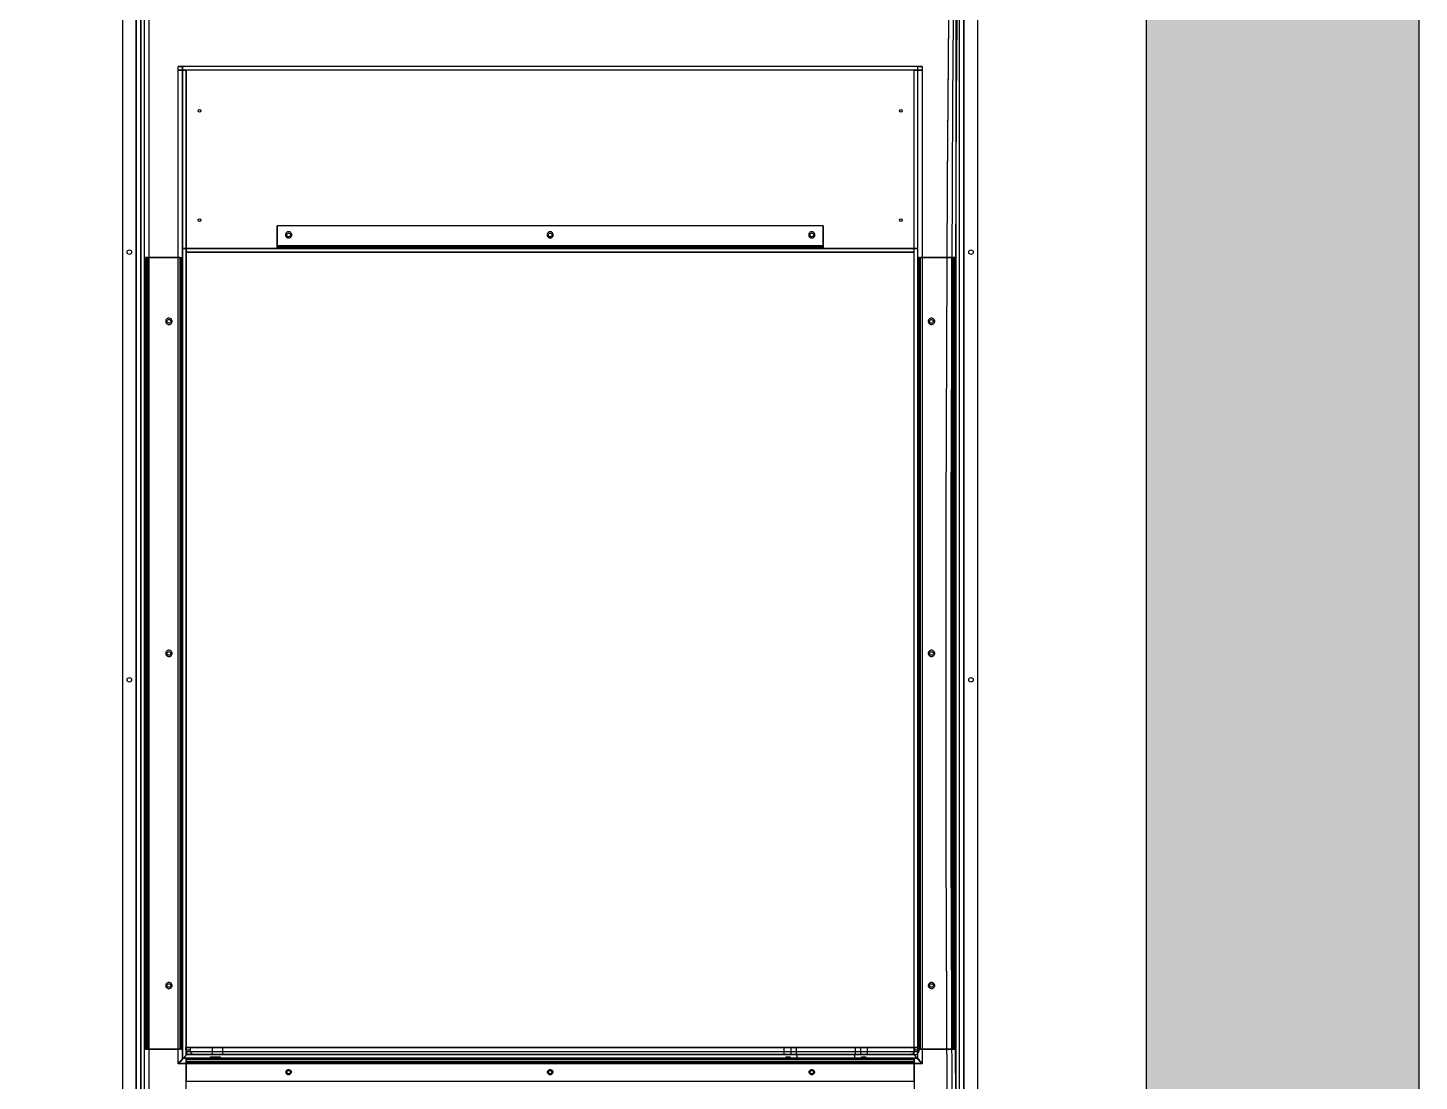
# Model space of a CAD drawing. Extents: x -36.1 to 57, y 1.4 to 46.9.
# Drawn here: x 36.383 to 37.912, y 4.364 to 5.521 of the extents above; entities that cross this region are included whole.
import ezdxf

# ---------------------------------------------------------------- set-up
doc = ezdxf.new("R2010")
doc.units = 0
doc.header["$LTSCALE"] = 0.02
for name, color, linetype in [('A-HACHU', 250, 'CONTINUOUS'), ('CARENAGEM', 1, 'CONTINUOUS'), ('DIVISORIA', 5, 'CONTINUOUS'), ('PAREDES', 7, 'CONTINUOUS')]:
    doc.layers.add(name, color=color, linetype=linetype)

msp = doc.modelspace()

# ---------------------------------------------------------------- hatches: boundary and pattern name
at = {"layer": 'A-HACHU'}
h = msp.add_hatch(dxfattribs=at)
h.set_pattern_fill('HONEY', color=256, scale=0.02, angle=0.01, style=0)
h.paths.add_polyline_path([(26.8311, 6.5005), (26.8311, 3.9659), (27.1311, 3.7356), (27.1311, 6.0505), (37.6119, 6.0505), (37.6119, 3.6505), (37.9119, 3.6505), (37.9119, 6.5005)])

# ---------------------------------------------------------------- linework, layer by layer
at = {"layer": 'CARENAGEM', "linetype": 'Continuous'}
for p, q in [((36.4868, 5.8148), (36.4868, 3.7948)), ((36.4868, 5.8148), (36.4868, 3.7948)), ((37.4268, 3.7948), (37.4268, 5.8148)), ((37.4268, 3.7948), (37.4268, 5.8148)), ((36.5018, 3.8138), (36.5018, 5.7958)), ((36.5018, 5.7958), (36.5018, 3.8138)), ((36.5068, 3.8138), (36.5068, 5.7958)), ((36.5068, 5.7958), (36.5068, 3.8138)), ((36.5108, 3.8138), (36.5108, 5.7958)), ((36.5108, 3.8138), (36.5108, 5.7958)), ((36.5158, 5.7984), (36.5158, 3.8111)), ((36.5158, 5.7972), (36.5158, 3.8123)), ((37.4025, 5.7958), (37.4025, 3.8138)), ((37.4065, 3.8138), (37.4065, 5.7958)), ((37.4115, 5.7958), (37.4115, 3.8138)), ((37.4115, 3.8138), (37.4115, 5.7958)), ((36.5478, 4.3832), (36.5478, 5.4788)), ((36.5478, 5.4788), (36.5528, 5.4788)), ((37.3658, 5.4788), (36.5478, 5.4788)), ((36.5478, 4.3827), (36.5478, 5.4748)), ((36.5478, 5.4748), (36.5568, 5.4748)), ((37.3658, 5.4748), (36.5478, 5.4748)), ((36.5528, 5.4788), (36.5528, 4.3887)), ((36.5528, 5.2788), (36.5528, 5.4788)), ((36.5528, 5.4788), (36.5528, 5.4788)), ((37.3608, 5.4788), (36.5528, 5.4788)), ((36.5568, 5.4748), (36.5568, 4.3927)), ((36.5568, 5.2748), (36.5568, 5.4748)), ((36.5568, 5.4748), (36.5568, 5.4748)), ((37.3568, 5.4748), (36.5568, 5.4748)), ((37.3568, 4.3927), (37.3568, 5.4748)), ((37.3568, 5.2748), (37.3568, 5.4748)), ((37.3568, 5.4748), (37.3658, 5.4748)), ((37.3568, 5.4748), (37.3568, 5.4748)), ((37.3608, 4.3887), (37.3608, 5.4788)), ((37.3608, 5.2788), (37.3608, 5.4788)), ((37.3608, 5.4788), (37.3658, 5.4788)), ((37.3608, 5.4788), (37.3608, 5.4788)), ((37.3658, 5.4788), (37.3658, 4.3832)), ((37.3658, 5.4748), (37.3658, 4.3827)), ((36.6568, 5.3037), (36.6568, 5.3038)), ((36.6568, 5.2819), (36.6568, 5.3038)), ((37.2568, 5.3038), (36.6568, 5.3038)), ((36.6568, 5.3037), (36.6568, 5.2818)), ((37.2568, 5.3037), (36.6568, 5.3037)), ((37.2568, 5.3037), (37.2568, 5.3038)), ((37.2568, 5.2819), (37.2568, 5.3038)), ((37.2568, 5.3037), (37.2568, 5.2818)), ((36.5528, 4.3888), (36.5528, 5.2788)), ((36.5528, 5.2788), (36.5528, 5.2788)), ((37.3608, 5.2788), (36.5528, 5.2788)), ((36.5528, 5.2788), (37.3608, 5.2788)), ((36.6568, 5.2788), (36.6568, 5.2819)), ((36.6568, 5.2818), (36.6568, 5.2819)), ((37.2568, 5.2819), (36.6568, 5.2819)), ((36.6568, 5.2803), (36.6568, 5.2818)), ((37.2568, 5.2818), (36.6568, 5.2818)), ((36.6568, 5.2803), (36.6568, 5.2788)), ((36.6568, 5.2803), (36.6568, 5.2803)), ((36.6568, 5.2803), (36.6568, 5.2788)), ((37.2568, 5.2803), (36.6568, 5.2803)), ((37.2568, 5.2803), (36.6568, 5.2803)), ((36.6568, 5.2788), (36.6568, 5.2788)), ((37.2568, 5.2788), (36.6568, 5.2788)), ((37.2568, 5.2788), (36.6568, 5.2788)), ((37.2568, 5.2819), (37.2568, 5.2788)), ((37.2568, 5.2818), (37.2568, 5.2819)), ((37.2568, 5.2818), (37.2568, 5.2803)), ((37.2568, 5.2803), (37.2568, 5.2788)), ((37.2568, 5.2803), (37.2568, 5.2803)), ((37.2568, 5.2803), (37.2568, 5.2788)), ((37.2568, 5.2788), (37.2568, 5.2788)), ((37.3608, 4.3888), (37.3608, 5.2788)), ((37.3608, 5.2788), (37.3608, 5.2788)), ((36.5119, 5.2688), (36.5119, 4.3988)), ((36.5119, 5.2688), (36.5119, 4.3988)), ((36.5119, 5.2688), (36.5148, 5.2688)), ((36.5134, 5.2688), (36.5119, 5.2688)), ((36.5119, 5.2688), (36.5141, 5.2688)), ((36.5134, 5.2688), (36.5134, 4.3988)), ((36.5134, 5.2688), (36.5134, 4.3988)), ((36.5134, 5.2688), (36.5148, 5.2688)), ((36.5156, 5.2688), (36.5134, 5.2688)), ((36.5141, 5.2688), (36.5141, 4.3988)), ((36.5156, 5.2688), (36.5141, 5.2688)), ((36.5148, 5.2688), (36.5148, 4.3988)), ((36.5148, 5.2688), (36.5148, 4.3988)), ((36.5148, 5.2688), (36.5498, 5.2688)), ((36.5497, 5.2688), (36.5148, 5.2688)), ((36.5148, 5.2688), (36.5148, 5.2688)), ((36.5156, 4.3988), (36.5156, 5.2688)), ((36.5497, 5.2688), (36.5497, 4.3988)), ((36.5497, 5.2688), (36.5528, 5.2688)), ((36.5498, 5.2688), (36.5497, 5.2688)), ((36.5498, 5.2688), (36.5498, 4.3988)), ((36.5498, 5.2688), (36.5513, 5.2688)), ((36.5513, 5.2688), (36.5513, 4.3988)), ((36.5513, 4.3988), (36.5513, 5.2688)), ((36.5513, 5.2688), (36.5513, 5.2688)), ((36.5513, 5.2688), (36.5528, 5.2688)), ((36.5513, 5.2688), (36.5528, 5.2688)), ((36.5528, 5.2688), (36.5528, 4.3988)), ((36.5528, 5.2688), (36.5528, 4.3988)), ((36.5528, 5.2688), (36.5528, 5.2688)), ((36.5568, 4.3928), (36.5568, 5.2748)), ((36.5568, 5.2748), (36.5568, 5.2748)), ((37.3568, 5.2748), (36.5568, 5.2748)), ((36.5568, 5.2748), (37.3568, 5.2748)), ((37.3568, 4.3928), (37.3568, 5.2748)), ((37.3568, 5.2748), (37.3568, 5.2748)), ((37.3608, 4.3988), (37.3608, 5.2688)), ((37.3608, 4.3988), (37.3608, 5.2688)), ((37.3608, 5.2688), (37.3639, 5.2688)), ((37.3608, 5.2688), (37.3608, 5.2688)), ((37.3623, 5.2688), (37.3608, 5.2688)), ((37.3623, 5.2688), (37.3608, 5.2688)), ((37.3623, 4.3988), (37.3623, 5.2688)), ((37.3623, 5.2688), (37.3623, 4.3988)), ((37.3623, 5.2688), (37.3639, 5.2688)), ((37.3623, 5.2688), (37.3623, 5.2688)), ((37.3988, 5.2688), (37.3639, 5.2688)), ((37.3639, 5.2688), (37.3989, 5.2688)), ((37.3639, 4.3988), (37.3639, 5.2688)), ((37.3639, 4.3988), (37.3639, 5.2688)), ((37.3639, 5.2688), (37.3639, 5.2688)), ((37.398, 5.2688), (37.398, 4.3988)), ((37.398, 5.2688), (37.4002, 5.2688)), ((37.398, 5.2688), (37.3995, 5.2688)), ((37.3988, 4.3988), (37.3988, 5.2688)), ((37.3988, 5.2688), (37.4002, 5.2688)), ((37.3988, 5.2688), (37.3989, 5.2688)), ((37.3989, 4.3988), (37.3989, 5.2688)), ((37.3989, 5.2688), (37.4017, 5.2688)), ((37.3995, 4.3988), (37.3995, 5.2688)), ((37.4017, 5.2688), (37.3995, 5.2688)), ((37.4002, 4.3988), (37.4002, 5.2688)), ((37.4002, 4.3988), (37.4002, 5.2688)), ((37.4002, 5.2688), (37.4017, 5.2688)), ((37.4017, 4.3988), (37.4017, 5.2688)), ((37.4017, 4.3988), (37.4017, 5.2688)), ((36.5148, 4.3988), (36.5119, 4.3988)), ((36.5134, 4.3988), (36.5119, 4.3988)), ((36.5119, 4.3988), (36.5141, 4.3988)), ((36.5148, 4.3988), (36.5134, 4.3988)), ((36.5156, 4.3988), (36.5134, 4.3988)), ((36.5156, 4.3988), (36.5141, 4.3988)), ((36.5148, 4.3988), (36.5498, 4.3988)), ((36.5497, 4.3988), (36.5148, 4.3988)), ((36.5148, 4.3988), (36.5148, 4.3988)), ((36.5528, 4.3988), (36.5497, 4.3988)), ((36.5498, 4.3988), (36.5497, 4.3988)), ((36.5513, 4.3988), (36.5498, 4.3988)), ((36.5513, 4.3988), (36.5513, 4.3988)), ((36.5513, 4.3988), (36.5528, 4.3988)), ((36.5513, 4.3988), (36.5528, 4.3988)), ((36.5528, 4.3988), (36.5528, 4.3988)), ((36.5528, 4.3887), (36.5528, 4.3888)), ((36.5528, 4.3888), (36.5528, 4.3888)), ((36.5528, 4.3888), (37.3608, 4.3888)), ((37.3608, 4.3888), (36.5528, 4.3888)), ((36.5612, 4.3978), (36.5562, 4.3978)), ((36.5612, 4.4008), (36.5563, 4.4008)), ((36.5563, 4.4008), (37.3621, 4.4008)), ((37.3618, 4.3958), (36.5566, 4.3958)), ((36.5568, 4.3927), (36.5568, 4.3928)), ((36.5568, 4.3928), (36.5568, 4.3928)), ((36.5568, 4.3928), (37.3568, 4.3928)), ((37.3568, 4.3928), (36.5568, 4.3928)), ((36.5568, 4.3888), (36.5568, 4.3849)), ((36.5568, 4.3873), (36.5568, 4.3888)), ((36.5568, 4.3888), (36.5568, 4.3888)), ((36.5568, 4.3873), (36.5568, 4.3888)), ((36.5568, 4.3846), (36.5568, 4.3888)), ((37.3568, 4.3888), (36.5568, 4.3888)), ((36.5568, 4.3888), (37.3568, 4.3888)), ((36.5611, 4.3928), (36.5662, 4.3928)), ((36.5611, 4.3928), (37.3573, 4.3928)), ((36.5612, 4.4008), (36.5612, 4.3978)), ((37.3572, 4.4008), (36.5612, 4.4008)), ((37.3522, 4.3928), (36.5662, 4.3928)), ((36.5828, 4.3898), (36.5828, 4.3888)), ((36.5828, 4.3888), (36.5948, 4.3888)), ((36.5938, 4.3888), (36.5838, 4.3888)), ((36.5838, 4.3888), (36.5838, 4.3873)), ((36.5852, 4.4008), (36.5852, 4.3928)), ((36.5971, 4.4008), (36.5852, 4.4008)), ((36.5971, 4.3928), (36.5852, 4.3928)), ((36.5938, 4.3873), (36.5938, 4.3888)), ((36.5948, 4.3888), (36.5948, 4.3898)), ((36.5972, 4.3928), (36.5972, 4.4008)), ((37.2137, 4.4008), (37.2137, 4.3928)), ((37.2217, 4.4008), (37.2137, 4.4008)), ((37.2217, 4.3928), (37.2137, 4.3928)), ((37.2153, 4.3898), (37.2153, 4.3888)), ((37.2213, 4.3888), (37.2153, 4.3888)), ((37.2153, 4.3888), (37.2213, 4.3888)), ((37.2153, 4.3888), (37.2153, 4.3873)), ((37.2213, 4.3888), (37.2213, 4.3898)), ((37.2213, 4.3873), (37.2213, 4.3888)), ((37.2217, 4.3928), (37.2217, 4.4008)), ((37.2922, 4.4008), (37.2272, 4.4008)), ((37.2272, 4.4008), (37.2272, 4.3928)), ((37.2922, 4.3928), (37.2272, 4.3928)), ((37.2278, 4.3928), (37.2918, 4.3928)), ((37.2278, 4.3928), (37.2278, 4.3888)), ((37.2918, 4.3888), (37.2278, 4.3888)), ((37.2278, 4.3888), (37.2918, 4.3888)), ((37.2278, 4.3888), (37.2278, 4.3873)), ((37.2918, 4.3888), (37.2918, 4.3928)), ((37.2918, 4.3873), (37.2918, 4.3888)), ((37.2922, 4.3928), (37.2922, 4.4008)), ((37.2977, 4.4008), (37.2977, 4.3928)), ((37.3057, 4.4008), (37.2977, 4.4008)), ((37.3057, 4.3928), (37.2977, 4.3928)), ((37.2983, 4.3898), (37.2983, 4.3888)), ((37.3043, 4.3888), (37.2983, 4.3888)), ((37.2983, 4.3888), (37.3043, 4.3888)), ((37.2983, 4.3888), (37.2983, 4.3873)), ((37.3043, 4.3888), (37.3043, 4.3898)), ((37.3043, 4.3873), (37.3043, 4.3888)), ((37.3057, 4.3928), (37.3057, 4.4008)), ((37.3522, 4.3928), (37.3573, 4.3928)), ((37.3568, 4.3928), (37.3568, 4.3927)), ((37.3568, 4.3928), (37.3568, 4.3928)), ((37.3568, 4.3849), (37.3568, 4.3888)), ((37.3568, 4.3888), (37.3568, 4.3888)), ((37.3568, 4.3873), (37.3568, 4.3888)), ((37.3568, 4.3888), (37.3568, 4.3846)), ((37.3568, 4.3873), (37.3568, 4.3888)), ((37.3572, 4.4008), (37.3572, 4.3978)), ((37.3621, 4.4008), (37.3572, 4.4008)), ((37.3622, 4.3978), (37.3572, 4.3978)), ((37.3639, 4.3988), (37.3608, 4.3988)), ((37.3623, 4.3988), (37.3608, 4.3988)), ((37.3608, 4.3988), (37.3608, 4.3988)), ((37.3623, 4.3988), (37.3608, 4.3988)), ((37.3608, 4.3888), (37.3608, 4.3887)), ((37.3608, 4.3888), (37.3608, 4.3888)), ((37.3639, 4.3988), (37.3623, 4.3988)), ((37.3623, 4.3988), (37.3623, 4.3988)), ((37.3988, 4.3988), (37.3639, 4.3988)), ((37.3639, 4.3988), (37.3989, 4.3988)), ((37.3639, 4.3988), (37.3639, 4.3988)), ((37.398, 4.3988), (37.4002, 4.3988)), ((37.398, 4.3988), (37.3995, 4.3988)), ((37.4002, 4.3988), (37.3988, 4.3988)), ((37.3988, 4.3988), (37.3989, 4.3988)), ((37.4017, 4.3988), (37.3989, 4.3988)), ((37.4017, 4.3988), (37.3995, 4.3988)), ((37.4002, 4.3988), (37.4017, 4.3988)), ((37.3658, 4.3832), (36.5478, 4.3832)), ((37.3658, 4.3827), (36.5478, 4.3827)), ((36.5568, 4.3873), (36.5568, 4.3849)), ((36.5568, 4.3873), (36.5568, 4.3873)), ((36.5568, 4.3848), (36.5568, 4.3873)), ((37.3568, 4.3873), (36.5568, 4.3873)), ((36.5568, 4.3873), (37.3568, 4.3873)), ((36.5568, 4.3849), (36.5568, 4.3637)), ((36.5568, 4.3849), (36.5568, 4.3849)), ((36.5568, 4.3849), (36.5568, 4.3637)), ((36.5568, 4.3849), (37.3568, 4.3849)), ((36.5568, 4.3849), (37.3568, 4.3849)), ((36.5568, 4.2419), (36.5568, 4.3848)), ((36.5568, 4.3848), (36.5568, 4.3846)), ((37.3568, 4.3848), (36.5568, 4.3848)), ((36.5568, 4.2417), (36.5568, 4.3846)), ((37.3568, 4.3846), (36.5568, 4.3846)), ((36.5938, 4.3873), (36.5838, 4.3873)), ((36.6668, 4.3736), (36.6668, 4.3736)), ((36.6673, 4.3737), (36.6673, 4.3736)), ((36.6713, 4.3736), (36.6713, 4.3737)), ((36.6718, 4.3736), (36.6718, 4.3736)), ((36.9543, 4.3736), (36.9543, 4.3736)), ((36.9548, 4.3737), (36.9548, 4.3736)), ((36.9588, 4.3736), (36.9588, 4.3737)), ((36.9593, 4.3736), (36.9593, 4.3736)), ((37.2213, 4.3873), (37.2153, 4.3873)), ((37.2918, 4.3873), (37.2278, 4.3873)), ((37.2418, 4.3736), (37.2418, 4.3736)), ((37.2423, 4.3737), (37.2423, 4.3736)), ((37.2463, 4.3736), (37.2463, 4.3737)), ((37.2468, 4.3736), (37.2468, 4.3736)), ((37.3043, 4.3873), (37.2983, 4.3873)), ((37.3568, 4.3849), (37.3568, 4.3873)), ((37.3568, 4.3873), (37.3568, 4.3873)), ((37.3568, 4.3873), (37.3568, 4.3848)), ((37.3568, 4.3637), (37.3568, 4.3849)), ((37.3568, 4.3849), (37.3568, 4.3849)), ((37.3568, 4.3637), (37.3568, 4.3849)), ((37.3568, 4.3848), (37.3568, 4.2399)), ((37.3568, 4.3848), (37.3568, 4.3846)), ((37.3568, 4.3846), (37.3568, 4.2397)), ((36.5568, 4.3637), (36.5568, 4.3637)), ((36.5568, 4.3637), (37.3568, 4.3637)), ((36.5568, 4.3637), (37.3568, 4.3637)), ((37.3568, 4.3637), (37.3568, 4.3637))]:
    msp.add_line(p, q, dxfattribs=at)
at = {"layer": 'CARENAGEM', "linetype": 'Continuous', "flags": 128}
for points in [[(37.3972, 3.8111), (37.3963, 3.8992), (37.3955, 3.9878), (37.3948, 4.0771), (37.3942, 4.1669), (37.3936, 4.2572), (37.3931, 4.3478), (37.3927, 4.4388), (37.3924, 4.5301), (37.3922, 4.6215), (37.3921, 4.7131), (37.3921, 4.8048), (37.3921, 4.8964), (37.3922, 4.988), (37.3924, 5.0795), (37.3927, 5.1707), (37.3931, 5.2617), (37.3936, 5.3524), (37.3942, 5.4426), (37.3948, 5.5324), (37.3955, 5.6217), (37.3963, 5.7104), (37.3972, 5.7984)], [(37.3972, 3.8123), (37.3963, 3.9002), (37.3955, 3.9888), (37.3948, 4.078), (37.3942, 4.1677), (37.3936, 4.2578), (37.3931, 4.3484), (37.3927, 4.4393), (37.3924, 4.5304), (37.3922, 4.6217), (37.3921, 4.7132), (37.3921, 4.8048), (37.3921, 4.8963), (37.3922, 4.9878), (37.3924, 5.0791), (37.3927, 5.1703), (37.3931, 5.2612), (37.3936, 5.3517), (37.3942, 5.4419), (37.3948, 5.5316), (37.3955, 5.6207), (37.3963, 5.7093), (37.3972, 5.7972)], [(37.4022, 5.7958), (37.4013, 5.708), (37.4005, 5.6195), (37.3998, 5.5305), (37.3991, 5.4409), (37.3986, 5.3509), (37.3981, 5.2605), (37.3977, 5.1698), (37.3974, 5.0787), (37.3972, 4.9875), (37.3971, 4.8962), (37.397, 4.8048), (37.3971, 4.7134), (37.3972, 4.622), (37.3974, 4.5308), (37.3977, 4.4398), (37.3981, 4.349), (37.3986, 4.2586), (37.3991, 4.1686), (37.3998, 4.079), (37.4005, 3.99), (37.4013, 3.9016), (37.4022, 3.8138)], [(37.4062, 5.7958), (37.4053, 5.708), (37.4045, 5.6195), (37.4038, 5.5305), (37.4031, 5.4409), (37.4026, 5.3509), (37.4021, 5.2605), (37.4017, 5.1698), (37.4014, 5.0787), (37.4012, 4.9875), (37.4011, 4.8962), (37.401, 4.8048), (37.4011, 4.7134), (37.4012, 4.622), (37.4014, 4.5308), (37.4017, 4.4398), (37.4021, 4.349), (37.4026, 4.2586), (37.4031, 4.1686), (37.4038, 4.079), (37.4045, 3.99), (37.4053, 3.9016), (37.4062, 3.8138)], [(36.6728, 5.2938), (36.6727, 5.2947), (36.6724, 5.2955), (36.6719, 5.2962), (36.6713, 5.2967), (36.6706, 5.2971), (36.6697, 5.2973), (36.6689, 5.2973), (36.6681, 5.2971), (36.6673, 5.2967), (36.6667, 5.2962), (36.6662, 5.2955), (36.6659, 5.2947), (36.6658, 5.2938), (36.6659, 5.293), (36.6662, 5.2922), (36.6667, 5.2915), (36.6673, 5.291), (36.6681, 5.2906), (36.6689, 5.2904), (36.6697, 5.2904), (36.6706, 5.2906), (36.6713, 5.291), (36.6719, 5.2915), (36.6724, 5.2922), (36.6727, 5.293), (36.6728, 5.2938)], [(36.6673, 5.2938), (36.6674, 5.2944), (36.6677, 5.295), (36.6682, 5.2955), (36.6688, 5.2957), (36.6695, 5.2958), (36.6701, 5.2956), (36.6707, 5.2953), (36.6711, 5.2947), (36.6713, 5.2941), (36.6713, 5.2935), (36.6711, 5.2928), (36.6707, 5.2923), (36.6701, 5.292), (36.6695, 5.2918), (36.6688, 5.2918), (36.6682, 5.2921), (36.6677, 5.2926), (36.6674, 5.2931), (36.6673, 5.2938)], [(36.9603, 5.2938), (36.9602, 5.2947), (36.9599, 5.2955), (36.9594, 5.2962), (36.9588, 5.2967), (36.9581, 5.2971), (36.9572, 5.2973), (36.9564, 5.2973), (36.9556, 5.2971), (36.9548, 5.2967), (36.9542, 5.2962), (36.9537, 5.2955), (36.9534, 5.2947), (36.9533, 5.2938), (36.9534, 5.293), (36.9537, 5.2922), (36.9542, 5.2915), (36.9548, 5.291), (36.9556, 5.2906), (36.9564, 5.2904), (36.9572, 5.2904), (36.9581, 5.2906), (36.9588, 5.291), (36.9594, 5.2915), (36.9599, 5.2922), (36.9602, 5.293), (36.9603, 5.2938)], [(36.9548, 5.2938), (36.9549, 5.2944), (36.9552, 5.295), (36.9557, 5.2955), (36.9563, 5.2957), (36.957, 5.2958), (36.9576, 5.2956), (36.9582, 5.2953), (36.9586, 5.2947), (36.9588, 5.2941), (36.9588, 5.2935), (36.9586, 5.2928), (36.9582, 5.2923), (36.9576, 5.292), (36.957, 5.2918), (36.9563, 5.2918), (36.9557, 5.2921), (36.9552, 5.2926), (36.9549, 5.2931), (36.9548, 5.2938)], [(37.2478, 5.2938), (37.2477, 5.2947), (37.2474, 5.2955), (37.2469, 5.2962), (37.2463, 5.2967), (37.2456, 5.2971), (37.2447, 5.2973), (37.2439, 5.2973), (37.2431, 5.2971), (37.2423, 5.2967), (37.2417, 5.2962), (37.2412, 5.2955), (37.2409, 5.2947), (37.2408, 5.2938), (37.2409, 5.293), (37.2412, 5.2922), (37.2417, 5.2915), (37.2423, 5.291), (37.2431, 5.2906), (37.2439, 5.2904), (37.2447, 5.2904), (37.2456, 5.2906), (37.2463, 5.291), (37.2469, 5.2915), (37.2474, 5.2922), (37.2477, 5.293), (37.2478, 5.2938)], [(37.2423, 5.2938), (37.2424, 5.2944), (37.2427, 5.295), (37.2432, 5.2955), (37.2438, 5.2957), (37.2445, 5.2958), (37.2451, 5.2956), (37.2457, 5.2953), (37.2461, 5.2947), (37.2463, 5.2941), (37.2463, 5.2935), (37.2461, 5.2928), (37.2457, 5.2923), (37.2451, 5.292), (37.2445, 5.2918), (37.2438, 5.2918), (37.2432, 5.2921), (37.2427, 5.2926), (37.2424, 5.2931), (37.2423, 5.2938)], [(36.5378, 5.1953), (36.5386, 5.1954), (36.5394, 5.1957), (36.5401, 5.1962), (36.5406, 5.1968), (36.541, 5.1975), (36.5412, 5.1983), (36.5412, 5.1992), (36.541, 5.2), (36.5406, 5.2008), (36.5401, 5.2014), (36.5394, 5.2019), (36.5386, 5.2022), (36.5378, 5.2023), (36.5369, 5.2022), (36.5361, 5.2019), (36.5354, 5.2014), (36.5349, 5.2008), (36.5345, 5.2), (36.5343, 5.1992), (36.5343, 5.1983), (36.5345, 5.1975), (36.5349, 5.1968), (36.5354, 5.1962), (36.5361, 5.1957), (36.5369, 5.1954), (36.5378, 5.1953)], [(36.5378, 5.2008), (36.5385, 5.2007), (36.539, 5.2003), (36.5395, 5.1999), (36.5397, 5.1993), (36.5398, 5.1986), (36.5396, 5.198), (36.5393, 5.1974), (36.5388, 5.197), (36.5381, 5.1968), (36.5375, 5.1968), (36.5369, 5.197), (36.5363, 5.1974), (36.536, 5.198), (36.5358, 5.1986), (36.5359, 5.1993), (36.5361, 5.1999), (36.5366, 5.2003), (36.5372, 5.2007), (36.5378, 5.2008)], [(37.3759, 5.2023), (37.3751, 5.2022), (37.3743, 5.2019), (37.3736, 5.2014), (37.373, 5.2008), (37.3726, 5.2), (37.3724, 5.1992), (37.3724, 5.1983), (37.3726, 5.1975), (37.373, 5.1968), (37.3736, 5.1962), (37.3743, 5.1957), (37.3751, 5.1954), (37.3759, 5.1953), (37.3767, 5.1954), (37.3775, 5.1957), (37.3782, 5.1962), (37.3788, 5.1968), (37.3792, 5.1975), (37.3794, 5.1983), (37.3794, 5.1992), (37.3792, 5.2), (37.3788, 5.2008), (37.3782, 5.2014), (37.3775, 5.2019), (37.3767, 5.2022), (37.3759, 5.2023)], [(37.3758, 5.1968), (37.3752, 5.1969), (37.3746, 5.1972), (37.3742, 5.1977), (37.3739, 5.1983), (37.3738, 5.1989), (37.374, 5.1996), (37.3744, 5.2001), (37.3749, 5.2005), (37.3755, 5.2007), (37.3762, 5.2007), (37.3768, 5.2005), (37.3773, 5.2001), (37.3777, 5.1996), (37.3778, 5.1989), (37.3778, 5.1983), (37.3775, 5.1977), (37.3771, 5.1972), (37.3765, 5.1969), (37.3758, 5.1968)], [(36.5378, 4.8303), (36.5386, 4.8304), (36.5394, 4.8307), (36.5401, 4.8312), (36.5406, 4.8318), (36.541, 4.8325), (36.5412, 4.8333), (36.5412, 4.8342), (36.541, 4.835), (36.5406, 4.8358), (36.5401, 4.8364), (36.5394, 4.8369), (36.5386, 4.8372), (36.5378, 4.8373), (36.5369, 4.8372), (36.5361, 4.8369), (36.5354, 4.8364), (36.5349, 4.8358), (36.5345, 4.835), (36.5343, 4.8342), (36.5343, 4.8333), (36.5345, 4.8325), (36.5349, 4.8318), (36.5354, 4.8312), (36.5361, 4.8307), (36.5369, 4.8304), (36.5378, 4.8303)], [(36.5378, 4.8358), (36.5385, 4.8357), (36.539, 4.8353), (36.5395, 4.8349), (36.5397, 4.8343), (36.5398, 4.8336), (36.5396, 4.833), (36.5393, 4.8324), (36.5388, 4.832), (36.5381, 4.8318), (36.5375, 4.8318), (36.5369, 4.832), (36.5363, 4.8324), (36.536, 4.833), (36.5358, 4.8336), (36.5359, 4.8343), (36.5361, 4.8349), (36.5366, 4.8353), (36.5372, 4.8357), (36.5378, 4.8358)], [(37.3759, 4.8373), (37.3751, 4.8372), (37.3743, 4.8369), (37.3736, 4.8364), (37.373, 4.8358), (37.3726, 4.835), (37.3724, 4.8342), (37.3724, 4.8333), (37.3726, 4.8325), (37.373, 4.8318), (37.3736, 4.8312), (37.3743, 4.8307), (37.3751, 4.8304), (37.3759, 4.8303), (37.3767, 4.8304), (37.3775, 4.8307), (37.3782, 4.8312), (37.3788, 4.8318), (37.3792, 4.8325), (37.3794, 4.8333), (37.3794, 4.8342), (37.3792, 4.835), (37.3788, 4.8358), (37.3782, 4.8364), (37.3775, 4.8369), (37.3767, 4.8372), (37.3759, 4.8373)], [(37.3758, 4.8318), (37.3752, 4.8319), (37.3746, 4.8322), (37.3742, 4.8327), (37.3739, 4.8333), (37.3738, 4.8339), (37.374, 4.8346), (37.3744, 4.8351), (37.3749, 4.8355), (37.3755, 4.8357), (37.3762, 4.8357), (37.3768, 4.8355), (37.3773, 4.8351), (37.3777, 4.8346), (37.3778, 4.8339), (37.3778, 4.8333), (37.3775, 4.8327), (37.3771, 4.8322), (37.3765, 4.8319), (37.3758, 4.8318)], [(36.5378, 4.4653), (36.5386, 4.4654), (36.5394, 4.4657), (36.5401, 4.4662), (36.5406, 4.4668), (36.541, 4.4675), (36.5412, 4.4683), (36.5412, 4.4692), (36.541, 4.47), (36.5406, 4.4708), (36.5401, 4.4714), (36.5394, 4.4719), (36.5386, 4.4722), (36.5378, 4.4723), (36.5369, 4.4722), (36.5361, 4.4719), (36.5354, 4.4714), (36.5349, 4.4708), (36.5345, 4.47), (36.5343, 4.4692), (36.5343, 4.4683), (36.5345, 4.4675), (36.5349, 4.4668), (36.5354, 4.4662), (36.5361, 4.4657), (36.5369, 4.4654), (36.5378, 4.4653)], [(36.5378, 4.4708), (36.5385, 4.4707), (36.539, 4.4703), (36.5395, 4.4699), (36.5397, 4.4693), (36.5398, 4.4686), (36.5396, 4.468), (36.5393, 4.4674), (36.5388, 4.467), (36.5381, 4.4668), (36.5375, 4.4668), (36.5369, 4.467), (36.5363, 4.4674), (36.536, 4.468), (36.5358, 4.4686), (36.5359, 4.4693), (36.5361, 4.4699), (36.5366, 4.4703), (36.5372, 4.4707), (36.5378, 4.4708)], [(37.3759, 4.4723), (37.3751, 4.4722), (37.3743, 4.4719), (37.3736, 4.4714), (37.373, 4.4708), (37.3726, 4.47), (37.3724, 4.4692), (37.3724, 4.4683), (37.3726, 4.4675), (37.373, 4.4668), (37.3736, 4.4662), (37.3743, 4.4657), (37.3751, 4.4654), (37.3759, 4.4653), (37.3767, 4.4654), (37.3775, 4.4657), (37.3782, 4.4662), (37.3788, 4.4668), (37.3792, 4.4675), (37.3794, 4.4683), (37.3794, 4.4692), (37.3792, 4.47), (37.3788, 4.4708), (37.3782, 4.4714), (37.3775, 4.4719), (37.3767, 4.4722), (37.3759, 4.4723)], [(37.3758, 4.4668), (37.3752, 4.4669), (37.3746, 4.4672), (37.3742, 4.4677), (37.3739, 4.4683), (37.3738, 4.4689), (37.374, 4.4696), (37.3744, 4.4701), (37.3749, 4.4705), (37.3755, 4.4707), (37.3762, 4.4707), (37.3768, 4.4705), (37.3773, 4.4701), (37.3777, 4.4696), (37.3778, 4.4689), (37.3778, 4.4683), (37.3775, 4.4677), (37.3771, 4.4672), (37.3765, 4.4669), (37.3758, 4.4668)], [(36.5568, 4.3927), (36.5565, 4.3921), (36.5557, 4.391), (36.5539, 4.389), (36.5524, 4.3874), (36.5509, 4.3857), (36.5478, 4.3827), (36.5478, 4.3827)], [(36.5528, 4.3887), (36.5526, 4.3884), (36.5522, 4.3878), (36.5512, 4.3867), (36.5495, 4.3849), (36.5478, 4.3832), (36.5478, 4.3832)], [(36.5562, 4.3978), (36.5562, 4.3986), (36.5562, 4.3994), (36.5562, 4.4), (36.5562, 4.4004), (36.5563, 4.4007), (36.5563, 4.4008)], [(36.5562, 4.3978), (36.5563, 4.3966), (36.5566, 4.3958)], [(36.5566, 4.3958), (36.557, 4.3949), (36.5576, 4.3942), (36.5584, 4.3936), (36.5593, 4.3931), (36.5602, 4.3929), (36.5611, 4.3928)], [(36.5662, 4.3928), (36.5653, 4.3928), (36.5645, 4.3931), (36.5637, 4.3934), (36.563, 4.3939), (36.5624, 4.3946), (36.5619, 4.3953), (36.5615, 4.3961), (36.5613, 4.3969), (36.5612, 4.3978)], [(36.5888, 4.3896), (36.5899, 4.3896), (36.591, 4.3896), (36.592, 4.3896), (36.5929, 4.3896), (36.5936, 4.3897), (36.5942, 4.3897), (36.5946, 4.3897), (36.5948, 4.3898), (36.5948, 4.3898), (36.5946, 4.3898), (36.5942, 4.3899), (36.5936, 4.3899), (36.5929, 4.3899), (36.592, 4.39), (36.591, 4.39), (36.5899, 4.39), (36.5888, 4.39), (36.5877, 4.39), (36.5867, 4.39), (36.5857, 4.39), (36.5848, 4.3899), (36.584, 4.3899), (36.5835, 4.3899), (36.5831, 4.3898), (36.5828, 4.3898), (36.5828, 4.3898), (36.5831, 4.3897), (36.5835, 4.3897), (36.584, 4.3897), (36.5848, 4.3896), (36.5857, 4.3896), (36.5867, 4.3896), (36.5877, 4.3896), (36.5888, 4.3896)], [(37.2183, 4.3897), (37.2191, 4.3897), (37.2198, 4.3897), (37.2204, 4.3897), (37.2209, 4.3897), (37.2212, 4.3898), (37.2213, 4.3898), (37.2212, 4.3898), (37.2209, 4.3898), (37.2204, 4.3899), (37.2198, 4.3899), (37.2191, 4.3899), (37.2183, 4.3899), (37.2175, 4.3899), (37.2168, 4.3899), (37.2162, 4.3899), (37.2157, 4.3898), (37.2154, 4.3898), (37.2153, 4.3898), (37.2154, 4.3898), (37.2157, 4.3897), (37.2162, 4.3897), (37.2168, 4.3897), (37.2175, 4.3897), (37.2183, 4.3897)], [(37.3013, 4.3897), (37.3021, 4.3897), (37.3028, 4.3897), (37.3034, 4.3897), (37.3039, 4.3897), (37.3042, 4.3898), (37.3043, 4.3898), (37.3042, 4.3898), (37.3039, 4.3898), (37.3034, 4.3899), (37.3028, 4.3899), (37.3021, 4.3899), (37.3013, 4.3899), (37.3005, 4.3899), (37.2998, 4.3899), (37.2992, 4.3899), (37.2987, 4.3898), (37.2984, 4.3898), (37.2983, 4.3898), (37.2984, 4.3898), (37.2987, 4.3897), (37.2992, 4.3897), (37.2998, 4.3897), (37.3005, 4.3897), (37.3013, 4.3897)], [(37.3572, 4.3978), (37.3571, 4.3968), (37.3568, 4.3959), (37.3564, 4.395), (37.3557, 4.3942), (37.355, 4.3936), (37.3541, 4.3932), (37.3532, 4.3929), (37.3522, 4.3928)], [(37.3568, 4.3927), (37.3571, 4.3921), (37.358, 4.391), (37.3598, 4.389), (37.3612, 4.3874), (37.3628, 4.3857), (37.3658, 4.3827), (37.3658, 4.3827)], [(37.3573, 4.3928), (37.3582, 4.3929), (37.3591, 4.3931), (37.36, 4.3936), (37.3607, 4.3942), (37.3614, 4.3949), (37.3618, 4.3958)], [(37.3608, 4.3887), (37.361, 4.3884), (37.3615, 4.3878), (37.3625, 4.3867), (37.3641, 4.3849), (37.3658, 4.3832), (37.3658, 4.3832)], [(37.3618, 4.3958), (37.3622, 4.3969), (37.3622, 4.3978)], [(37.3621, 4.4008), (37.3621, 4.4007), (37.3622, 4.4004), (37.3622, 4.4), (37.3622, 4.3994), (37.3622, 4.3986), (37.3622, 4.3978)], [(36.6693, 4.3707), (36.6685, 4.3708), (36.6678, 4.3712), (36.6672, 4.3716), (36.6667, 4.3723), (36.6665, 4.373), (36.6664, 4.3738), (36.6666, 4.3746), (36.667, 4.3753), (36.6675, 4.3759), (36.6682, 4.3763), (36.6689, 4.3765), (36.6697, 4.3765), (36.6705, 4.3763), (36.6712, 4.3759), (36.6717, 4.3753), (36.6721, 4.3746), (36.6722, 4.3738), (36.6722, 4.373), (36.6719, 4.3723), (36.6714, 4.3716), (36.6708, 4.3712), (36.6701, 4.3708), (36.6693, 4.3707)], [(36.6693, 4.3711), (36.67, 4.3712), (36.6707, 4.3715), (36.6712, 4.372), (36.6716, 4.3726), (36.6718, 4.3733), (36.6718, 4.374), (36.6716, 4.3747), (36.6712, 4.3753), (36.6707, 4.3757), (36.67, 4.376), (36.6693, 4.3761), (36.6686, 4.376), (36.668, 4.3757), (36.6674, 4.3753), (36.6671, 4.3747), (36.6668, 4.374), (36.6668, 4.3733), (36.6671, 4.3726), (36.6674, 4.372), (36.668, 4.3715), (36.6686, 4.3712), (36.6693, 4.3711)], [(36.6693, 4.3761), (36.67, 4.376), (36.6707, 4.3758), (36.6712, 4.3753), (36.6716, 4.3747), (36.6718, 4.374), (36.6718, 4.3733), (36.6716, 4.3726), (36.6712, 4.372), (36.6707, 4.3715), (36.67, 4.3713), (36.6693, 4.3711), (36.6686, 4.3713), (36.668, 4.3715), (36.6674, 4.372), (36.6671, 4.3726), (36.6668, 4.3733), (36.6668, 4.374), (36.6671, 4.3747), (36.6674, 4.3753), (36.668, 4.3758), (36.6686, 4.376), (36.6693, 4.3761)], [(36.6693, 4.3758), (36.6687, 4.3757), (36.6681, 4.3754), (36.6676, 4.3749), (36.6673, 4.3743), (36.6672, 4.3737), (36.6673, 4.373), (36.6676, 4.3724), (36.6681, 4.372), (36.6687, 4.3717), (36.6693, 4.3716), (36.67, 4.3717), (36.6706, 4.372), (36.671, 4.3724), (36.6713, 4.373), (36.6714, 4.3737), (36.6713, 4.3743), (36.671, 4.3749), (36.6706, 4.3754), (36.67, 4.3757), (36.6693, 4.3758)], [(36.6693, 4.3757), (36.6687, 4.3756), (36.6681, 4.3752), (36.6676, 4.3748), (36.6674, 4.3742), (36.6673, 4.3735), (36.6675, 4.3729), (36.6679, 4.3723), (36.6684, 4.3719), (36.669, 4.3717), (36.6697, 4.3717), (36.6703, 4.3719), (36.6708, 4.3723), (36.6712, 4.3729), (36.6713, 4.3735), (36.6713, 4.3742), (36.671, 4.3748), (36.6706, 4.3752), (36.67, 4.3756), (36.6693, 4.3757)], [(36.6693, 4.3716), (36.6687, 4.3717), (36.6681, 4.372), (36.6676, 4.3725), (36.6674, 4.3731), (36.6673, 4.3737), (36.6675, 4.3744), (36.6679, 4.3749), (36.6684, 4.3753), (36.669, 4.3755), (36.6697, 4.3755), (36.6703, 4.3753), (36.6708, 4.3749), (36.6712, 4.3744), (36.6713, 4.3737), (36.6713, 4.3731), (36.671, 4.3725), (36.6706, 4.372), (36.67, 4.3717), (36.6693, 4.3716)], [(36.9568, 4.3707), (36.956, 4.3708), (36.9553, 4.3712), (36.9547, 4.3716), (36.9542, 4.3723), (36.954, 4.373), (36.9539, 4.3738), (36.9541, 4.3746), (36.9545, 4.3753), (36.955, 4.3759), (36.9557, 4.3763), (36.9564, 4.3765), (36.9572, 4.3765), (36.958, 4.3763), (36.9587, 4.3759), (36.9592, 4.3753), (36.9596, 4.3746), (36.9597, 4.3738), (36.9597, 4.373), (36.9594, 4.3723), (36.9589, 4.3716), (36.9583, 4.3712), (36.9576, 4.3708), (36.9568, 4.3707)], [(36.9568, 4.3711), (36.9575, 4.3712), (36.9582, 4.3715), (36.9587, 4.372), (36.9591, 4.3726), (36.9593, 4.3733), (36.9593, 4.374), (36.9591, 4.3747), (36.9587, 4.3753), (36.9582, 4.3757), (36.9575, 4.376), (36.9568, 4.3761), (36.9561, 4.376), (36.9555, 4.3757), (36.9549, 4.3753), (36.9546, 4.3747), (36.9543, 4.374), (36.9543, 4.3733), (36.9546, 4.3726), (36.9549, 4.372), (36.9555, 4.3715), (36.9561, 4.3712), (36.9568, 4.3711)], [(36.9568, 4.3761), (36.9575, 4.376), (36.9582, 4.3758), (36.9587, 4.3753), (36.9591, 4.3747), (36.9593, 4.374), (36.9593, 4.3733), (36.9591, 4.3726), (36.9587, 4.372), (36.9582, 4.3715), (36.9575, 4.3713), (36.9568, 4.3711), (36.9561, 4.3713), (36.9555, 4.3715), (36.9549, 4.372), (36.9546, 4.3726), (36.9543, 4.3733), (36.9543, 4.374), (36.9546, 4.3747), (36.9549, 4.3753), (36.9555, 4.3758), (36.9561, 4.376), (36.9568, 4.3761)], [(36.9568, 4.3758), (36.9562, 4.3757), (36.9556, 4.3754), (36.9551, 4.3749), (36.9548, 4.3743), (36.9547, 4.3737), (36.9548, 4.373), (36.9551, 4.3724), (36.9556, 4.372), (36.9562, 4.3717), (36.9568, 4.3716), (36.9575, 4.3717), (36.9581, 4.372), (36.9585, 4.3724), (36.9588, 4.373), (36.9589, 4.3737), (36.9588, 4.3743), (36.9585, 4.3749), (36.9581, 4.3754), (36.9575, 4.3757), (36.9568, 4.3758)], [(36.9568, 4.3757), (36.9562, 4.3756), (36.9556, 4.3752), (36.9551, 4.3748), (36.9549, 4.3742), (36.9548, 4.3735), (36.955, 4.3729), (36.9554, 4.3723), (36.9559, 4.3719), (36.9565, 4.3717), (36.9572, 4.3717), (36.9578, 4.3719), (36.9583, 4.3723), (36.9587, 4.3729), (36.9588, 4.3735), (36.9588, 4.3742), (36.9585, 4.3748), (36.9581, 4.3752), (36.9575, 4.3756), (36.9568, 4.3757)], [(36.9568, 4.3716), (36.9562, 4.3717), (36.9556, 4.372), (36.9551, 4.3725), (36.9549, 4.3731), (36.9548, 4.3737), (36.955, 4.3744), (36.9554, 4.3749), (36.9559, 4.3753), (36.9565, 4.3755), (36.9572, 4.3755), (36.9578, 4.3753), (36.9583, 4.3749), (36.9587, 4.3744), (36.9588, 4.3737), (36.9588, 4.3731), (36.9585, 4.3725), (36.9581, 4.372), (36.9575, 4.3717), (36.9568, 4.3716)], [(37.2443, 4.3707), (37.2435, 4.3708), (37.2428, 4.3712), (37.2422, 4.3716), (37.2417, 4.3723), (37.2415, 4.373), (37.2414, 4.3738), (37.2416, 4.3746), (37.242, 4.3753), (37.2425, 4.3759), (37.2432, 4.3763), (37.2439, 4.3765), (37.2447, 4.3765), (37.2455, 4.3763), (37.2462, 4.3759), (37.2467, 4.3753), (37.2471, 4.3746), (37.2472, 4.3738), (37.2472, 4.373), (37.2469, 4.3723), (37.2464, 4.3716), (37.2458, 4.3712), (37.2451, 4.3708), (37.2443, 4.3707)], [(37.2443, 4.3711), (37.245, 4.3712), (37.2457, 4.3715), (37.2462, 4.372), (37.2466, 4.3726), (37.2468, 4.3733), (37.2468, 4.374), (37.2466, 4.3747), (37.2462, 4.3753), (37.2457, 4.3757), (37.245, 4.376), (37.2443, 4.3761), (37.2436, 4.376), (37.243, 4.3757), (37.2424, 4.3753), (37.2421, 4.3747), (37.2418, 4.374), (37.2418, 4.3733), (37.2421, 4.3726), (37.2424, 4.372), (37.243, 4.3715), (37.2436, 4.3712), (37.2443, 4.3711)], [(37.2443, 4.3761), (37.245, 4.376), (37.2457, 4.3758), (37.2462, 4.3753), (37.2466, 4.3747), (37.2468, 4.374), (37.2468, 4.3733), (37.2466, 4.3726), (37.2462, 4.372), (37.2457, 4.3715), (37.245, 4.3713), (37.2443, 4.3711), (37.2436, 4.3713), (37.243, 4.3715), (37.2424, 4.372), (37.2421, 4.3726), (37.2418, 4.3733), (37.2418, 4.374), (37.2421, 4.3747), (37.2424, 4.3753), (37.243, 4.3758), (37.2436, 4.376), (37.2443, 4.3761)], [(37.2443, 4.3758), (37.2437, 4.3757), (37.2431, 4.3754), (37.2426, 4.3749), (37.2423, 4.3743), (37.2422, 4.3737), (37.2423, 4.373), (37.2426, 4.3724), (37.2431, 4.372), (37.2437, 4.3717), (37.2443, 4.3716), (37.245, 4.3717), (37.2456, 4.372), (37.246, 4.3724), (37.2463, 4.373), (37.2464, 4.3737), (37.2463, 4.3743), (37.246, 4.3749), (37.2456, 4.3754), (37.245, 4.3757), (37.2443, 4.3758)], [(37.2443, 4.3757), (37.2437, 4.3756), (37.2431, 4.3752), (37.2426, 4.3748), (37.2424, 4.3742), (37.2423, 4.3735), (37.2425, 4.3729), (37.2429, 4.3723), (37.2434, 4.3719), (37.244, 4.3717), (37.2447, 4.3717), (37.2453, 4.3719), (37.2458, 4.3723), (37.2462, 4.3729), (37.2463, 4.3735), (37.2463, 4.3742), (37.246, 4.3748), (37.2456, 4.3752), (37.245, 4.3756), (37.2443, 4.3757)], [(37.2443, 4.3716), (37.2437, 4.3717), (37.2431, 4.372), (37.2426, 4.3725), (37.2424, 4.3731), (37.2423, 4.3737), (37.2425, 4.3744), (37.2429, 4.3749), (37.2434, 4.3753), (37.244, 4.3755), (37.2447, 4.3755), (37.2453, 4.3753), (37.2458, 4.3749), (37.2462, 4.3744), (37.2463, 4.3737), (37.2463, 4.3731), (37.246, 4.3725), (37.2456, 4.372), (37.245, 4.3717), (37.2443, 4.3716)]]:
    msp.add_lwpolyline(points, dxfattribs=at)
at = {"layer": 'CARENAGEM', "linetype": 'Continuous'}
for centre, radius in [((36.5713, 5.4301), 0.0015), ((36.5713, 5.4301), 0.0015), ((37.3423, 5.4301), 0.0015), ((37.3423, 5.4301), 0.0015), ((36.5713, 5.3101), 0.0015), ((36.5713, 5.3101), 0.0015), ((37.3423, 5.3101), 0.0015), ((37.3423, 5.3101), 0.0015), ((36.4943, 5.2748), 0.0025), ((36.4943, 5.2748), 0.0025), ((37.4193, 5.2748), 0.0025), ((37.4193, 5.2748), 0.0025), ((36.4943, 4.8048), 0.0025), ((36.4943, 4.8048), 0.0025), ((37.4193, 4.8048), 0.0025), ((37.4193, 4.8048), 0.0025)]:
    msp.add_circle(centre, radius, dxfattribs=at)
at = {"layer": 'DIVISORIA', "linetype": 'Continuous'}
msp.add_line((37.6119, 6.0505), (37.6119, 3.6505), dxfattribs=at)
at = {"layer": 'PAREDES'}
msp.add_line((37.9119, 3.6505), (37.9119, 6.5005), dxfattribs=at)

doc.saveas('drawing.dxf')
